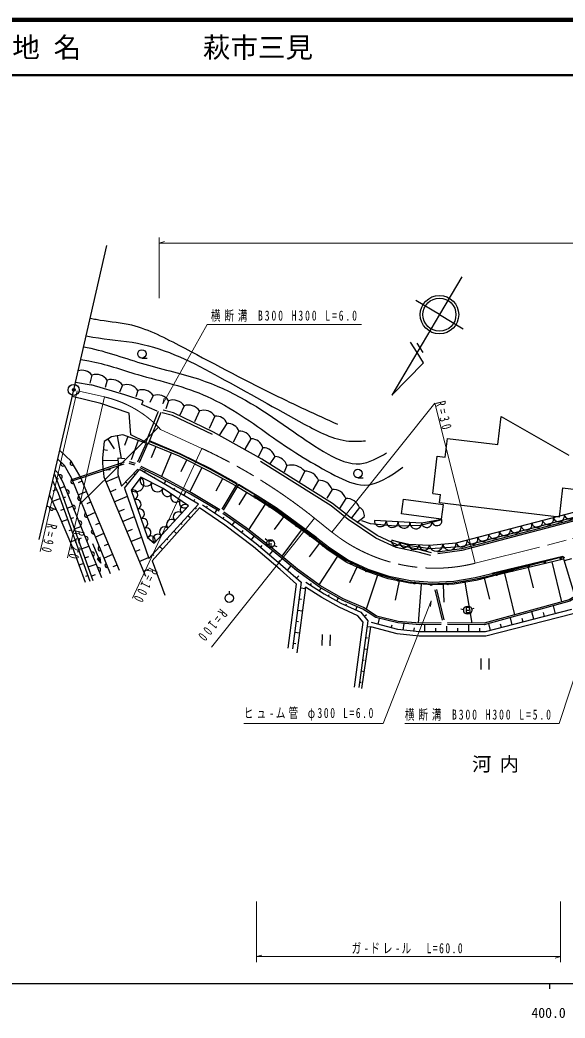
# Model space of a CAD drawing. Units: millimetres, scale not verified. Extents: x 40000 to 680000, y 20000 to 380000.
# Drawn here: x 371765 to 470841, y 198715 to 380000 of the extents above; entities that cross this region are included whole.
import ezdxf
from ezdxf.enums import TextEntityAlignment as Align

# ---------------------------------------------------------------- set-up
doc = ezdxf.new("R2010")
doc.units = ezdxf.units.MM
doc.header["$LTSCALE"] = 1000
doc.header["$PDMODE"] = 32
doc.header["$PDSIZE"] = 500
doc.linetypes.add('CHAIN', pattern=[18.5, 12, -1.5, 3.5, -1.5])
for name, color, linetype, lineweight in [('M-BGD', 7, 'Continuous', 25), ('M-BMK', 2, 'CHAIN', 13), ('M-BMK-SRVR', 3, 'Continuous', 25), ('M-STR-HTXT', 7, 'Continuous', 13), ('M-TTL', 2, 'Continuous', 140), ('M-TTL-BAND', 7, 'Continuous', 25), ('M-TTL-LINE', 7, 'Continuous', 50)]:
    doc.layers.add(name, color=color, linetype=linetype, lineweight=lineweight)
for name, color, linetype in [('M-BMK-HTXT', 7, 'Continuous'), ('M-OTRS', 6, 'Continuous'), ('M-TTL-TXT', 7, 'Continuous')]:
    doc.layers.add(name, color=color, linetype=linetype)
doc.styles.add('ＭＳ ゴシック', font='')
doc.styles.get('ＭＳ ゴシック').set_extended_font_data('MS Gothic')

msp = doc.modelspace()

# ---------------------------------------------------------------- linework, layer by layer
at = {"layer": 'M-BGD'}
for p, q in [((393899, 318593), (394898, 318553)), ((384849, 315503), (384473, 314034)), ((381861, 314205), (384734, 313740)), ((390829, 311895), (384734, 313740)), ((387633, 314572), (387263, 313243)), ((390418, 313640), (389851, 312366)), ((394166, 310797), (390829, 311895)), ((393202, 312709), (392856, 311577)), ((393919, 310174), (394166, 310797)), ((396717, 308971), (393919, 310174)), ((395987, 311778), (395349, 310527)), ((398793, 310846), (398271, 309394)), ((391948, 304616), (391607, 308558)), ((396884, 308885), (394653, 303314)), ((397348, 308699), (395117, 303128)), ((401599, 309915), (400850, 308217)), ((404405, 308984), (403473, 306996)), ((407211, 308053), (406138, 305776)), ((409392, 306682), (408032, 304636)), ((458652, 302904), (459256, 307958)), ((459256, 307958), (471557, 300953)), ((390470, 304662), (388404, 304309)), ((394673, 303112), (390470, 304662)), ((394653, 303314), (391948, 304616)), ((411572, 305312), (410527, 303329)), ((387069, 303440), (386756, 300481)), ((388404, 304309), (387069, 303440)), ((387736, 303874), (388877, 302121)), ((389437, 304486), (390144, 300356)), ((391397, 304321), (390797, 302695)), ((393251, 303637), (391954, 300121)), ((394748, 303282), (393157, 299668)), ((395022, 303161), (393432, 299547)), ((413753, 303942), (412637, 302018)), ((449041, 300609), (449447, 304004)), ((449447, 304004), (458652, 302904)), ((386912, 301961), (387665, 301881)), ((396491, 302511), (395630, 300457)), ((399280, 301341), (397486, 297061)), ((415936, 302311), (415046, 300668)), ((381171, 296549), (390761, 299733)), ((381265, 296265), (390732, 299407)), ((386756, 300481), (386783, 299433)), ((386769, 299957), (389573, 300029)), ((386783, 299433), (387014, 297016)), ((392675, 299146), (391644, 299410)), ((392794, 299425), (391671, 299713)), ((402058, 300066), (400982, 297910)), ((418119, 300681), (417198, 299401)), ((446797, 293991), (447608, 300781)), ((447608, 300781), (449041, 300609)), ((378016, 297485), (378087, 297386)), ((378087, 297386), (379311, 294139)), ((386898, 298224), (388230, 298351)), ((393162, 298439), (390243, 295327)), ((390793, 294942), (393490, 298345)), ((392433, 297661), (392732, 297380)), ((399023, 295146), (393490, 298345)), ((394376, 297797), (394573, 298138)), ((404824, 298687), (402626, 294279)), ((420301, 299050), (419781, 297838)), ((423520, 298035), (422537, 296019)), ((377783, 296202), (377714, 296170)), ((378393, 296574), (378764, 296714)), ((383022, 296218), (382322, 295925)), ((382623, 297170), (389804, 280039)), ((387014, 297016), (394591, 278956)), ((387393, 296113), (389655, 297062)), ((390973, 296105), (391186, 295905)), ((396170, 296756), (396292, 296967)), ((397963, 295715), (398255, 296217)), ((408602, 296681), (407370, 294440)), ((411246, 295799), (408455, 291121)), ((411504, 295645), (408704, 290953)), ((426007, 296386), (424990, 294626)), ((433164, 296865), (434163, 296825)), ((378462, 294731), (377726, 294391)), ((379005, 294951), (379886, 295283)), ((379311, 294139), (385024, 278171)), ((383820, 294315), (382401, 293720)), ((388150, 294307), (389260, 294772)), ((390793, 294942), (395180, 282212)), ((404242, 292071), (399023, 295146)), ((399757, 294674), (399926, 294965)), ((401551, 293633), (401936, 294295)), ((412944, 294188), (411564, 291907)), ((428494, 294736), (427529, 293148)), ((446797, 293991), (448230, 293820)), ((470399, 295036), (469759, 289674)), ((470399, 295036), (472897, 294737)), ((379140, 293052), (377675, 292527)), ((379646, 293202), (380120, 293371)), ((384618, 292411), (383899, 292110)), ((388908, 292501), (391290, 293500)), ((395180, 282212), (404242, 292071)), ((403345, 292592), (403545, 292935)), ((404935, 291958), (409472, 288917)), ((416339, 292070), (413333, 287389)), ((414477, 293513), (414730, 293351)), ((430981, 293086), (429858, 291282)), ((484259, 292750), (451971, 284310)), ((378349, 291025), (376679, 291671)), ((379816, 291164), (379157, 290928)), ((380317, 291326), (381344, 291694)), ((385416, 290508), (383958, 289897)), ((389666, 290695), (390798, 291169)), ((395788, 281745), (404396, 291356)), ((403591, 291378), (403815, 291168)), ((405691, 291451), (405850, 291689)), ((407203, 290438), (407574, 290991)), ((433467, 291436), (432013, 289587)), ((380493, 289277), (379305, 288851)), ((380988, 289451), (381541, 289649)), ((386214, 288604), (385475, 288295)), ((390423, 288889), (392569, 289789)), ((400987, 288605), (401243, 288364)), ((402289, 289992), (402769, 289540)), ((408716, 289424), (408912, 289718)), ((409472, 288917), (414718, 284909)), ((410346, 288249), (410793, 288834)), ((419661, 289769), (417941, 287461)), ((434349, 289708), (432970, 288656)), ((433840, 289056), (435421, 288542)), ((435421, 288542), (439955, 288116)), ((444646, 288243), (448462, 289241)), ((381169, 287390), (380637, 287199)), ((381659, 287576), (382845, 288000)), ((387012, 286701), (385516, 286074)), ((391181, 287083), (392195, 287508)), ((399684, 287219), (400231, 286706)), ((412095, 286913), (412346, 287242)), ((422908, 287347), (419380, 282615)), ((439955, 288116), (444646, 288243)), ((381846, 285503), (380906, 285166)), ((382330, 285701), (382963, 285927)), ((384978, 284893), (386454, 281329)), ((387810, 284797), (387052, 284480)), ((391939, 285277), (393848, 286078)), ((398382, 285832), (398672, 285560)), ((413844, 285577), (414342, 286229)), ((414718, 284909), (419569, 280791)), ((416718, 285424), (416319, 285725)), ((417007, 284876), (417517, 284876)), ((426156, 284925), (424337, 282486)), ((425725, 285965), (428071, 284121)), ((442677, 284457), (439344, 285506)), ((381342, 284162), (383602, 277857)), ((382576, 283465), (382140, 283309)), ((382960, 283939), (384300, 284418)), ((388608, 282894), (387074, 282251)), ((392697, 283471), (393592, 283846)), ((395778, 283060), (396100, 282757)), ((397080, 284446), (397692, 283871)), ((415527, 284223), (415806, 284551)), ((417144, 282850), (417755, 283570)), ((417978, 284564), (418439, 284369)), ((428071, 284121), (431451, 281906)), ((446289, 283945), (442677, 284457)), ((451971, 284310), (446289, 283945)), ((383361, 281278), (382488, 280965)), ((383550, 282291), (384255, 282543)), ((384140, 280643), (385618, 281172)), ((393454, 281665), (395126, 282366)), ((395788, 281745), (398069, 275518)), ((418761, 281477), (419075, 281848)), ((429494, 282591), (426099, 277412)), ((431451, 281906), (434978, 280274)), ((470443, 282563), (457561, 279454)), ((470468, 282466), (457585, 279356)), ((468424, 281562), (470176, 274305)), ((470020, 282398), (470311, 282473)), ((470443, 282563), (472422, 275937)), ((472032, 282136), (470690, 281735)), ((384729, 278995), (385503, 279272)), ((389406, 280990), (388629, 280665)), ((394212, 279859), (395194, 280271)), ((419569, 280791), (422879, 277857)), ((420397, 280057), (421076, 280824)), ((433001, 280638), (431684, 277791)), ((434978, 280274), (438822, 279002)), ((454511, 278706), (457561, 279454)), ((459829, 279487), (461649, 271948)), ((464127, 280524), (465020, 276825)), ((384145, 279090), (383709, 278934)), ((422879, 277857), (421279, 265777)), ((422052, 278590), (422435, 279022)), ((423716, 277865), (427054, 275782)), ((424550, 277344), (424729, 277631)), ((436743, 279163), (434693, 272969)), ((438822, 279002), (442722, 278180)), ((440672, 278101), (439933, 274595)), ((442722, 278180), (446676, 277895)), ((444660, 277539), (444148, 270450)), ((446676, 277895), (450623, 278036)), ((448671, 277466), (448787, 274224)), ((450623, 278036), (454511, 278706)), ((452644, 277877), (453925, 270443)), ((456147, 278592), (457084, 274769)), ((409843, 275739), (409864, 276258)), ((422746, 276850), (423640, 276732)), ((426220, 276303), (426519, 276783)), ((427054, 275782), (430117, 274069)), ((427820, 275354), (427967, 275616)), ((447186, 276466), (448531, 270958)), ((447477, 276537), (448823, 271029)), ((422479, 274837), (422933, 274777)), ((429351, 274497), (429639, 275012)), ((430117, 274069), (433694, 272450)), ((431011, 273664), (431136, 273940)), ((422212, 272823), (423135, 272701)), ((432799, 272855), (433063, 273438)), ((433694, 272450), (435016, 270860)), ((434355, 271655), (434756, 271989)), ((452402, 272872), (451918, 272994)), ((452864, 272803), (453374, 272803)), ((453872, 273012), (454342, 273184)), ((472022, 272896), (456337, 268876)), ((465160, 271137), (464808, 272510)), ((467121, 271640), (466940, 272345)), ((469081, 272142), (468711, 273589)), ((421946, 270810), (422414, 270748)), ((435016, 270860), (433342, 258725)), ((440471, 269288), (435645, 270561)), ((436851, 270243), (437128, 271292)), ((439264, 269607), (439407, 270149)), ((441440, 269180), (441573, 270372)), ((445347, 268857), (445345, 270134)), ((453340, 268871), (453337, 270149)), ((457317, 269127), (457003, 270353)), ((459278, 269630), (459116, 270261)), ((461239, 270132), (460906, 271431)), ((463199, 270635), (463028, 271303)), ((421679, 268797), (422629, 268671)), ((426698, 268390), (426617, 266391)), ((428136, 266330), (428217, 268328)), ((433887, 258553), (435528, 269764)), ((434877, 269849), (435528, 269759)), ((444348, 268855), (440471, 269288)), ((443379, 268964), (443448, 269584)), ((456337, 268876), (444348, 268855)), ((447345, 268860), (447344, 269511)), ((449343, 268864), (449342, 269882)), ((451342, 268867), (451340, 269518)), ((455338, 268874), (455337, 269502)), ((421412, 266783), (421894, 266720)), ((434598, 267826), (434915, 267782)), ((434319, 265804), (434936, 265718)), ((434040, 263781), (434340, 263740)), ((455516, 263992), (455517, 261992)), ((457037, 261992), (457036, 263992)), ((433761, 261759), (434344, 261678)), ((433482, 259736), (433765, 259697))]:
    msp.add_line(p, q, dxfattribs=at)
for points in [[(391607, 308558), (386455, 310364), (381267, 311621)], [(406734, 304715), (399516, 308169), (397641, 308670)], [(431723, 289668), (428596, 292173), (415713, 300242), (406965, 305159), (399690, 308640), (397770, 309153)], [(410996, 295366), (406207, 297997), (400675, 300756), (395096, 303095)], [(411198, 295711), (406393, 298351), (400842, 301120), (395251, 303464)], [(411246, 295799), (406439, 298440), (400883, 301211), (395289, 303556)], [(382623, 297170), (381066, 299876), (379006, 301788)], [(388236, 279399), (381129, 296841), (379857, 299099), (378649, 300239)], [(390810, 300292), (389561, 300412), (389594, 299379), (389526, 297442), (390243, 295327)], [(431410, 289277), (428306, 291764), (415457, 299811)], [(378184, 298214), (378620, 297798), (379576, 296048), (386607, 278738)], [(407960, 290761), (402782, 293854), (397496, 296721), (393638, 298627)], [(408114, 291019), (402930, 294114), (397634, 296988), (393770, 298896)], [(384537, 277997), (378801, 293995), (377742, 296292)], [(425665, 285884), (418264, 291309), (414853, 293500), (411451, 295558)], [(425725, 285965), (418321, 291392), (414906, 293585), (411503, 295644)], [(377146, 293703), (378689, 290268), (381342, 284162)], [(470573, 282080), (457680, 278968), (454613, 278216), (450674, 277538), (446667, 277394), (442653, 277684), (438691, 278519), (434794, 279808), (431208, 281468), (427779, 283715), (425422, 285567), (418038, 290979), (414641, 293161), (411247, 295214)], [(469759, 289674), (448045, 292269), (448230, 293820)], [(414090, 293465), (414112, 293498), (414161, 293538), (414213, 293564), (414282, 293579), (414340, 293577), (414410, 293556), (414477, 293513)], [(414730, 293351), (418095, 291190), (424553, 286504), (427713, 284088), (431068, 281891), (434686, 280099), (438514, 278847), (442416, 277962), (446413, 277571), (450437, 277768), (454398, 278399), (458302, 279353), (470020, 282398)], [(439344, 285506), (442443, 284799), (446189, 284612), (451055, 285033), (472656, 290636), (484259, 292750)], [(420486, 265882), (422030, 277540), (419045, 280187), (414216, 284286), (409006, 288267), (404396, 291356)], [(435055, 272390), (434074, 273002), (430353, 274607), (426208, 276959), (422049, 280020), (417427, 283840), (412696, 287503), (408633, 290344)], [(435214, 272644), (434214, 273268), (430487, 274876), (426372, 277211), (422234, 280257), (417614, 284075), (412874, 287745), (408805, 290590)], [(478745, 290929), (452022, 283935), (447680, 283340)], [(478821, 290639), (452080, 283640), (447720, 283043)], [(446450, 282743), (444158, 283360), (440160, 284176), (436472, 285894), (431445, 289252)], [(446580, 283226), (444273, 283847), (440317, 284655), (436718, 286332), (431723, 289668)], [(448462, 289241), (444815, 288578), (436185, 289111)], [(417607, 285356), (417007, 285356), (417007, 284456), (417607, 284456)], [(470311, 282473), (470388, 282493), (470439, 282496), (470504, 282482), (470551, 282463), (470590, 282432), (470634, 282382), (470656, 282336), (470664, 282307)], [(481948, 277848), (480964, 277620), (479582, 277585), (474826, 276274), (471716, 274419), (456166, 270121), (449453, 270186)], [(481870, 278138), (480925, 277919), (479538, 277883), (474708, 276553), (471597, 274698), (456127, 270422), (449456, 270486)], [(422178, 265077), (423640, 276415), (423668, 276952)], [(432550, 258834), (434175, 270620), (433196, 271797), (429756, 273354), (426647, 275093), (423668, 276952)], [(475151, 273808), (472331, 272149), (456438, 268076), (444304, 268055), (440323, 268500), (435528, 269764)], [(448300, 270174), (444467, 270122), (440451, 270469), (436471, 271454), (435048, 272394)], [(448295, 270474), (444478, 270422), (440500, 270765), (436593, 271733), (435214, 272644)], [(453464, 273283), (452864, 273283), (452864, 272383), (453464, 272383)]]:
    msp.add_lwpolyline(points, dxfattribs=at)
for points in [[(402426, 291757), (397780, 294894), (393710, 296950), (391981, 294590), (394972, 285988), (396184, 284988)], [(448343, 289356), (441107, 290311), (441453, 292931), (448689, 291975)], [(386454, 281329), (386367, 282376), (385776, 282131)], [(386409, 281440), (386327, 282316), (385847, 282117)], [(386363, 281551), (386287, 282256), (385917, 282103)], [(386317, 281662), (386247, 282196), (385988, 282089)], [(386271, 281773), (386207, 282136), (386059, 282075)], [(386209, 281921), (386167, 282076), (386130, 282061)]]:
    msp.add_lwpolyline(points, close=True, dxfattribs=at)
for centre, radius in [((393930, 319353), 760), ((433195, 297624), 760), ((414649, 293225), 150), ((414649, 293225), 90), ((414649, 293225), 30), ((417182, 291598), 150), ((417182, 291598), 90), ((417182, 291598), 30), ((419644, 289881), 150), ((419644, 289881), 90), ((419644, 289881), 30), ((422080, 288113), 150), ((422080, 288113), 90), ((422080, 288113), 30), ((424513, 286345), 150), ((424513, 286345), 90), ((417307, 284876), 750), ((424513, 286345), 30), ((426905, 284517), 150), ((426905, 284517), 90), ((426905, 284517), 30), ((429394, 282807), 150), ((429394, 282807), 90), ((429394, 282807), 30), ((431995, 281264), 150), ((431995, 281264), 90), ((431995, 281264), 30), ((467144, 281495), 150), ((467144, 281495), 90), ((467144, 281495), 30), ((470058, 282253), 150), ((470058, 282253), 90), ((470058, 282253), 30), ((434717, 279931), 150), ((434717, 279931), 90), ((434717, 279931), 30), ((458402, 279224), 150), ((458402, 279224), 90), ((458402, 279224), 30), ((461316, 279981), 150), ((461316, 279981), 90), ((461316, 279981), 30), ((464230, 280738), 150), ((464230, 280738), 90), ((464230, 280738), 30), ((437579, 278995), 150), ((437579, 278995), 90), ((437579, 278995), 30), ((440505, 278241), 150), ((440505, 278241), 90), ((440505, 278241), 30), ((443482, 277707), 150), ((443482, 277707), 90), ((443482, 277707), 30), ((446500, 277425), 150), ((446500, 277425), 90), ((446500, 277425), 30), ((449507, 277573), 150), ((449507, 277573), 90), ((449507, 277573), 30), ((452508, 277946), 150), ((452508, 277946), 90), ((452508, 277946), 30), ((455475, 278508), 150), ((455475, 278508), 90), ((455475, 278508), 30), ((409813, 274979), 760), ((453164, 272803), 750)]:
    msp.add_circle(centre, radius, dxfattribs=at)
for centre, radius, start, end in [((383073, 314111), 2256, 38.104, 109.24121), ((385620, 313181), 2447, 34.63464, 108.37439), ((388404, 312250), 2447, 34.63464, 108.37439), ((391189, 311318), 2447, 34.63464, 108.37439), ((393973, 310387), 2447, 34.63464, 108.37439), ((396769, 309441), 2464, 34.77136, 108.51111), ((399575, 308510), 2464, 34.77136, 108.51111), ((402381, 307579), 2464, 34.77136, 108.51111), ((405187, 306647), 2464, 34.77136, 108.51111), ((407388, 305914), 2146, 20.98584, 94.72559), ((409569, 304543), 2146, 20.98584, 94.72559), ((411749, 303173), 2146, 20.98584, 94.72559), ((413757, 301671), 2270, 16.37024, 90.10999), ((415940, 300041), 2270, 16.37024, 90.10999), ((379566, 299374), 400, 136.6459, 316.6459), ((381265, 299529), 400, 119.92134, 299.92134), ((418123, 298410), 2270, 16.37024, 90.10999), ((421130, 296065), 3098, 39.49792, 105.51367), ((379059, 296993), 400, 298.65017, 118.65017), ((423664, 295553), 2487, 19.56848, 93.30823), ((381391, 296198), 400, 112.16984, 292.16984), ((392845, 295770), 1463, 233.77967, 53.77967), ((394727, 296436), 1140, 153.19593, 333.19593), ((396762, 295408), 1140, 153.19593, 333.19593), ((426151, 293903), 2487, 19.56848, 93.30823), ((380315, 294229), 400, 292.10696, 112.10696), ((392280, 293730), 911, 289.17369, 109.17369), ((398554, 294371), 934, 145.97654, 325.97654), ((400103, 293325), 934, 145.97654, 325.97654), ((428637, 292253), 2487, 19.56848, 93.30823), ((382635, 293143), 400, 112.16984, 292.16984), ((392878, 292009), 911, 289.17369, 109.17369), ((401652, 292280), 934, 145.97654, 325.97654), ((401802, 291080), 921, 47.31576, 227.31576), ((431124, 290604), 2487, 19.56848, 93.30823), ((377514, 291348), 400, 158.8443, 338.8443), ((381459, 291413), 400, 292.10696, 112.10696), ((383880, 290089), 400, 112.16984, 292.16984), ((393476, 290289), 911, 289.17369, 109.17369), ((400553, 289726), 921, 47.31576, 227.31576), ((432756, 289984), 1617, 350.17017, 63.90991), ((469711, 289872), 1014, 194.54147, 14.54147), ((471674, 290381), 1014, 194.54147, 14.54147), ((382603, 288596), 400, 292.10696, 112.10696), ((394075, 288569), 911, 289.17369, 109.17369), ((399305, 288372), 921, 47.31576, 227.31576), ((437264, 289044), 1081, 176.46713, 356.46713), ((439421, 288911), 1081, 176.46713, 356.46713), ((441578, 288778), 1081, 176.46713, 356.46713), ((443736, 288645), 1081, 176.46713, 356.46713), ((445726, 288744), 927, 190.30229, 10.30229), ((447550, 289075), 927, 190.30229, 10.30229), ((463819, 288344), 1014, 194.54147, 14.54147), ((465783, 288853), 1014, 194.54147, 14.54147), ((467747, 289362), 1014, 194.54147, 14.54147), ((385125, 287035), 400, 112.16984, 292.16984), ((394673, 286849), 911, 289.17369, 109.17369), ((396808, 285665), 921, 47.31576, 227.31576), ((398056, 287019), 921, 47.31576, 227.31576), ((455964, 286306), 1014, 194.54147, 14.54147), ((457928, 286815), 1014, 194.54147, 14.54147), ((459892, 287325), 1014, 194.54147, 14.54147), ((461855, 287834), 1014, 194.54147, 14.54147), ((383747, 285779), 400, 292.10696, 112.10696), ((395578, 285488), 786, 320.4561, 140.4561), ((440119, 285329), 795, 167.14558, 347.14558), ((441668, 284976), 795, 167.14558, 347.14558), ((443380, 284752), 938, 177.14526, 357.14526), ((445253, 284659), 938, 177.14526, 357.14526), ((447406, 284717), 1221, 184.94103, 4.94103), ((449838, 284927), 1221, 184.94103, 4.94103), ((452037, 285287), 1014, 194.54147, 14.54147), ((454000, 285797), 1014, 194.54147, 14.54147), ((384891, 282963), 400, 292.10696, 112.10696), ((386369, 283981), 400, 112.16984, 292.16984), ((387614, 280927), 400, 112.16984, 292.16984), ((386035, 280146), 400, 292.10696, 112.10696)]:
    msp.add_arc(centre, radius, start, end, dxfattribs=at)
for points, knots in [([(384542, 325861), (384896, 325775), (385252, 325697), (385611, 325627), (387537, 325240), (389530, 325144), (391443, 324738), (394668, 324037), (397674, 322489), (400643, 320933), (406445, 317892), (412105, 314818), (417916, 311975), (421724, 310112), (425598, 308348), (429471, 306583)], [0, 0, 0, 0, 1, 1, 1, 2, 2, 2, 3, 3, 3, 4, 4, 4, 5, 5, 5, 5]), ([(383796, 322618), (384207, 322538), (384620, 322465), (385034, 322398), (387722, 321926), (390481, 321796), (393145, 321272), (398399, 320239), (403329, 317793), (408053, 315105), (413229, 312337), (418188, 309468), (423448, 306600), (426046, 305184), (428717, 303769), (431571, 303522), (432560, 303437), (433571, 303492), (434582, 303547)], [0, 0, 0, 0, 1, 1, 1, 2, 2, 2, 3, 3, 3, 4, 4, 4, 5, 5, 5, 6, 6, 6, 6]), ([(383341, 320641), (383787, 320561), (384232, 320476), (384675, 320383), (388201, 319555), (391615, 318278), (395119, 317274), (398574, 316300), (402113, 315580), (405449, 314348), (411217, 312252), (416480, 308874), (421519, 305179), (423539, 303781), (425514, 302387), (427776, 301149), (429629, 300135), (431674, 299226), (433613, 299390), (435265, 299530), (436840, 300451), (438415, 301371)], [0, 0, 0, 0, 1, 1, 1, 2, 2, 2, 3, 3, 3, 4, 4, 4, 5, 5, 5, 6, 6, 6, 7, 7, 7, 7]), ([(382811, 318333), (383298, 318264), (383785, 318192), (384269, 318108), (387298, 317510), (390215, 316471), (393192, 315585), (397451, 314363), (401827, 313417), (405806, 311607), (410091, 309680), (413966, 306879), (417847, 304078), (421414, 301628), (424966, 299366), (429013, 297278), (430742, 296385), (432562, 295524), (434314, 295515), (436757, 295502), (439069, 297144), (441381, 298785)], [0, 0, 0, 0, 1, 1, 1, 2, 2, 2, 3, 3, 3, 4, 4, 4, 5, 5, 5, 6, 6, 6, 7, 7, 7, 7])]:
    msp.add_open_spline(points, degree=3, knots=knots, dxfattribs=at)
at = {"layer": 'M-BMK'}
for p, q in [((382515, 312586), (387154, 311519)), ((425304, 289510), (428456, 286989))]:
    msp.add_line(p, q, dxfattribs=at)
for points in [[(396925, 306058), (397334, 305642), (404827, 302176)], [(454533, 281329), (472210, 285789), (489221, 290081)]]:
    msp.add_lwpolyline(points, dxfattribs=at)
for centre, radius, start, end in [((382671, 292028), 20000, 44.54681, 77.04822), ((362844, 211415), 100000, 51.34735, 65.17606), ((447194, 310418), 30000, 231.34735, 284.1604)]:
    msp.add_arc(centre, radius, start, end, dxfattribs=at)
at = {"layer": 'M-BMK-SRVR'}
for p, q in [((452096, 333352), (448014, 326472)), ((448014, 326472), (443714, 329023)), ((448014, 326472), (439340, 311852)), ((448014, 326472), (452314, 323921)), ((443901, 321293), (444983, 319611))]:
    msp.add_line(p, q, dxfattribs=at)
for points in [[(375285, 285610), (381540, 312808), (387567, 339016)], [(439340, 311852), (445142, 317711), (443932, 319592), (442722, 321473)]]:
    msp.add_lwpolyline(points, dxfattribs=at)
for centre, radius in [((448014, 326472), 3500), ((448014, 326472), 3000), ((381540, 312808), 1000)]:
    msp.add_circle(centre, radius, dxfattribs=at)
at = {"layer": 'M-OTRS'}
msp.add_point((381540, 312808), dxfattribs=at)
at = {"layer": 'M-STR-HTXT'}
for p, q in [((397052, 329478), (397052, 340478)), ((397052, 339478), (398052, 339758)), ((397052, 339478), (568809, 339478)), ((382175, 312664), (375451, 283428)), ((387154, 311519), (380430, 282283)), ((397729, 310305), (397975, 311314)), ((382671, 292028), (396925, 306058)), ((392232, 274948), (404827, 302176)), ((425304, 289510), (406566, 266082)), ((446510, 274474), (446406, 273441)), ((414730, 219883), (414730, 208883)), ((470020, 208883), (470020, 219883)), ((414730, 209883), (415730, 210163)), ((414730, 209883), (470020, 209883)), ((470020, 209883), (469020, 209603))]:
    msp.add_line(p, q, dxfattribs=at)
for points in [[(397729, 310305), (405798, 324673), (433815, 324673)], [(428456, 286989), (447194, 310418), (454533, 281329)], [(480208, 283727), (469743, 252201), (441726, 252201)], [(446510, 274474), (437794, 252218), (412444, 252218)]]:
    msp.add_lwpolyline(points, dxfattribs=at)
at = {"layer": 'M-TTL'}
msp.add_line((680000, 380000), (40000, 380000), dxfattribs=at)
at = {"layer": 'M-TTL-BAND'}
for p, q in [((40000, 205000), (579000, 205000)), ((468000, 205000), (468000, 204000))]:
    msp.add_line(p, q, dxfattribs=at)
at = {"layer": 'M-TTL-LINE'}
msp.add_line((40000, 370000), (680000, 370000), dxfattribs=at)

# ---------------------------------------------------------------- texts
at = {"layer": 'M-BMK-HTXT', "insert": (453956, 243278), "char_height": 2566, "attachment_point": 7, "style": 'ＭＳ ゴシック'}
msp.add_mtext('\\T1.43;河内', dxfattribs=at)
at = {"layer": 'M-STR-HTXT', "char_height": 1833, "attachment_point": 7, "style": 'ＭＳ ゴシック'}
for s, insert in [('\\T1.4;\\W0.7;横断溝\\~B300\\~H300\\~L=6.0', (406465, 325173)), ('\\T1.33;\\W0.7;ヒュ-ム管\\~φ300\\~L=6.0', (412444, 252718)), ('\\T1.4;\\W0.7;横断溝\\~B300\\~H300\\~L=5.0', (441726, 252701)), ('\\T1.3;\\W0.7;ガ-ドレ-ル\u3000L=60.0', (432033, 210383))]:
    msp.add_mtext(s, dxfattribs=dict(at, insert=insert))
for s, insert, rotation in [('\\T1.65;\\W0.7;R=30', (447253, 310530), 283.8), ('\\T1.65;\\W0.7;R=90', (376762, 288637), 257.4), ('\\T1.65;\\W0.7;R=20', (381738, 287430), 257), ('\\T1.61;\\W0.7;R=100', (395228, 280685), 243.7), ('\\T1.61;\\W0.7;R=100', (408161, 273199), 230.4)]:
    msp.add_mtext(s, dxfattribs=dict(at, insert=insert, rotation=rotation))
at = {"layer": 'M-TTL-BAND', "style": 'ＭＳ ゴシック'}
msp.add_text('400.0', height=1833, dxfattribs=at).set_placement((467844, 198195), align=Align.BOTTOM_CENTER)
at = {"layer": 'M-TTL-TXT', "style": 'ＭＳ ゴシック'}
for s, p in [('地 名', (370380, 375000)), ('萩市三見', (405024, 375000))]:
    msp.add_text(s, height=3666, dxfattribs=at).set_placement(p, align=Align.MIDDLE_LEFT)

doc.saveas('drawing.dxf')
